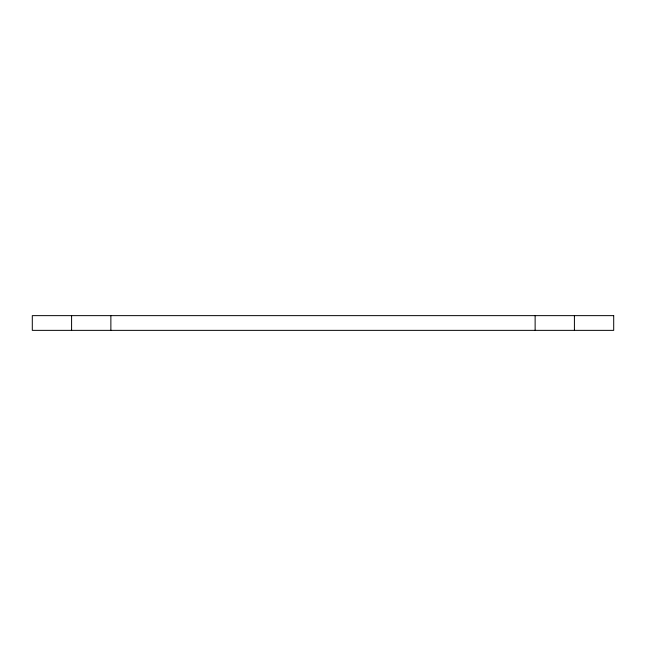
<?xml version="1.0" encoding="UTF-8"?>
<svg xmlns="http://www.w3.org/2000/svg" width="646" height="646" viewBox="0 0 646 646"><rect width="100%" height="100%" fill="white"/><g stroke="black" fill="none" stroke-linecap="round" stroke-linejoin="round"><path stroke-width="0.97" d="M574.415 315.636L574.415 330.364M535.13 315.636L535.13 330.364M110.87 315.636L110.87 330.364M71.585 315.636L71.585 330.364M613.7 315.636L32.3 315.636L32.3 330.364L613.7 330.364L613.7 315.636"/></g></svg>
